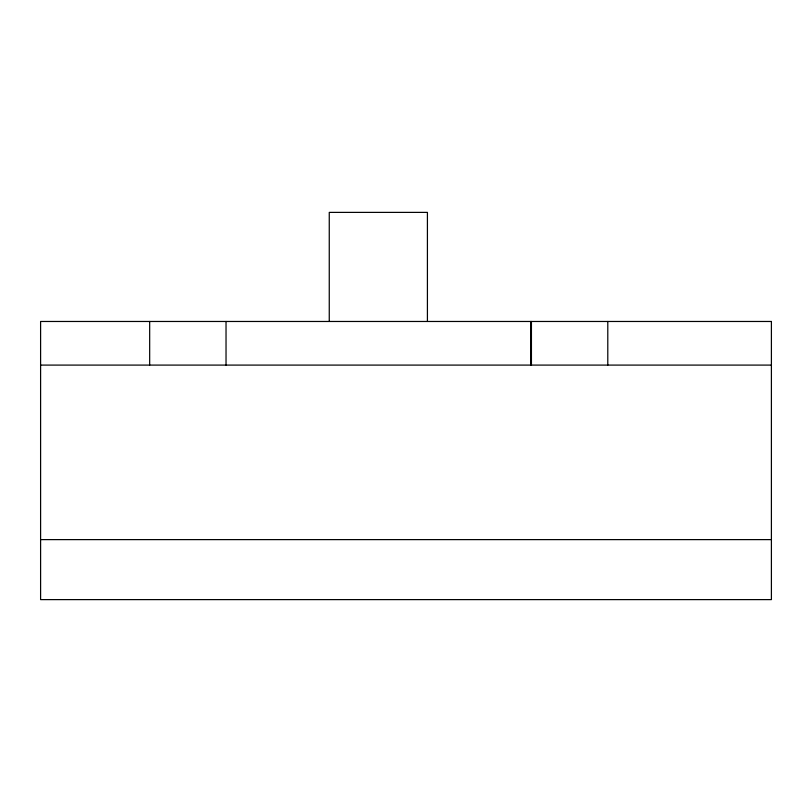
<?xml version="1.0" encoding="UTF-8"?>
<svg xmlns="http://www.w3.org/2000/svg" width="812" height="812" viewBox="0 0 812 812"><rect width="100%" height="100%" fill="white"/><g stroke="black" fill="none" stroke-linecap="round" stroke-linejoin="round"><path stroke-width="1.22" d="M40.6 365.095L771.4 365.095M40.6 539.615L771.4 539.615M607.792 321.471L607.792 365.095M531.434 321.471L531.434 365.095M530.652 321.471L530.652 365.095M427.416 321.471L427.416 212.389L329.256 212.389L329.256 321.471M226.03 321.471L226.03 365.095M149.672 321.471L149.672 365.095M771.4 321.471L40.6 321.471L40.6 599.611L771.4 599.611L771.4 321.471"/></g></svg>
